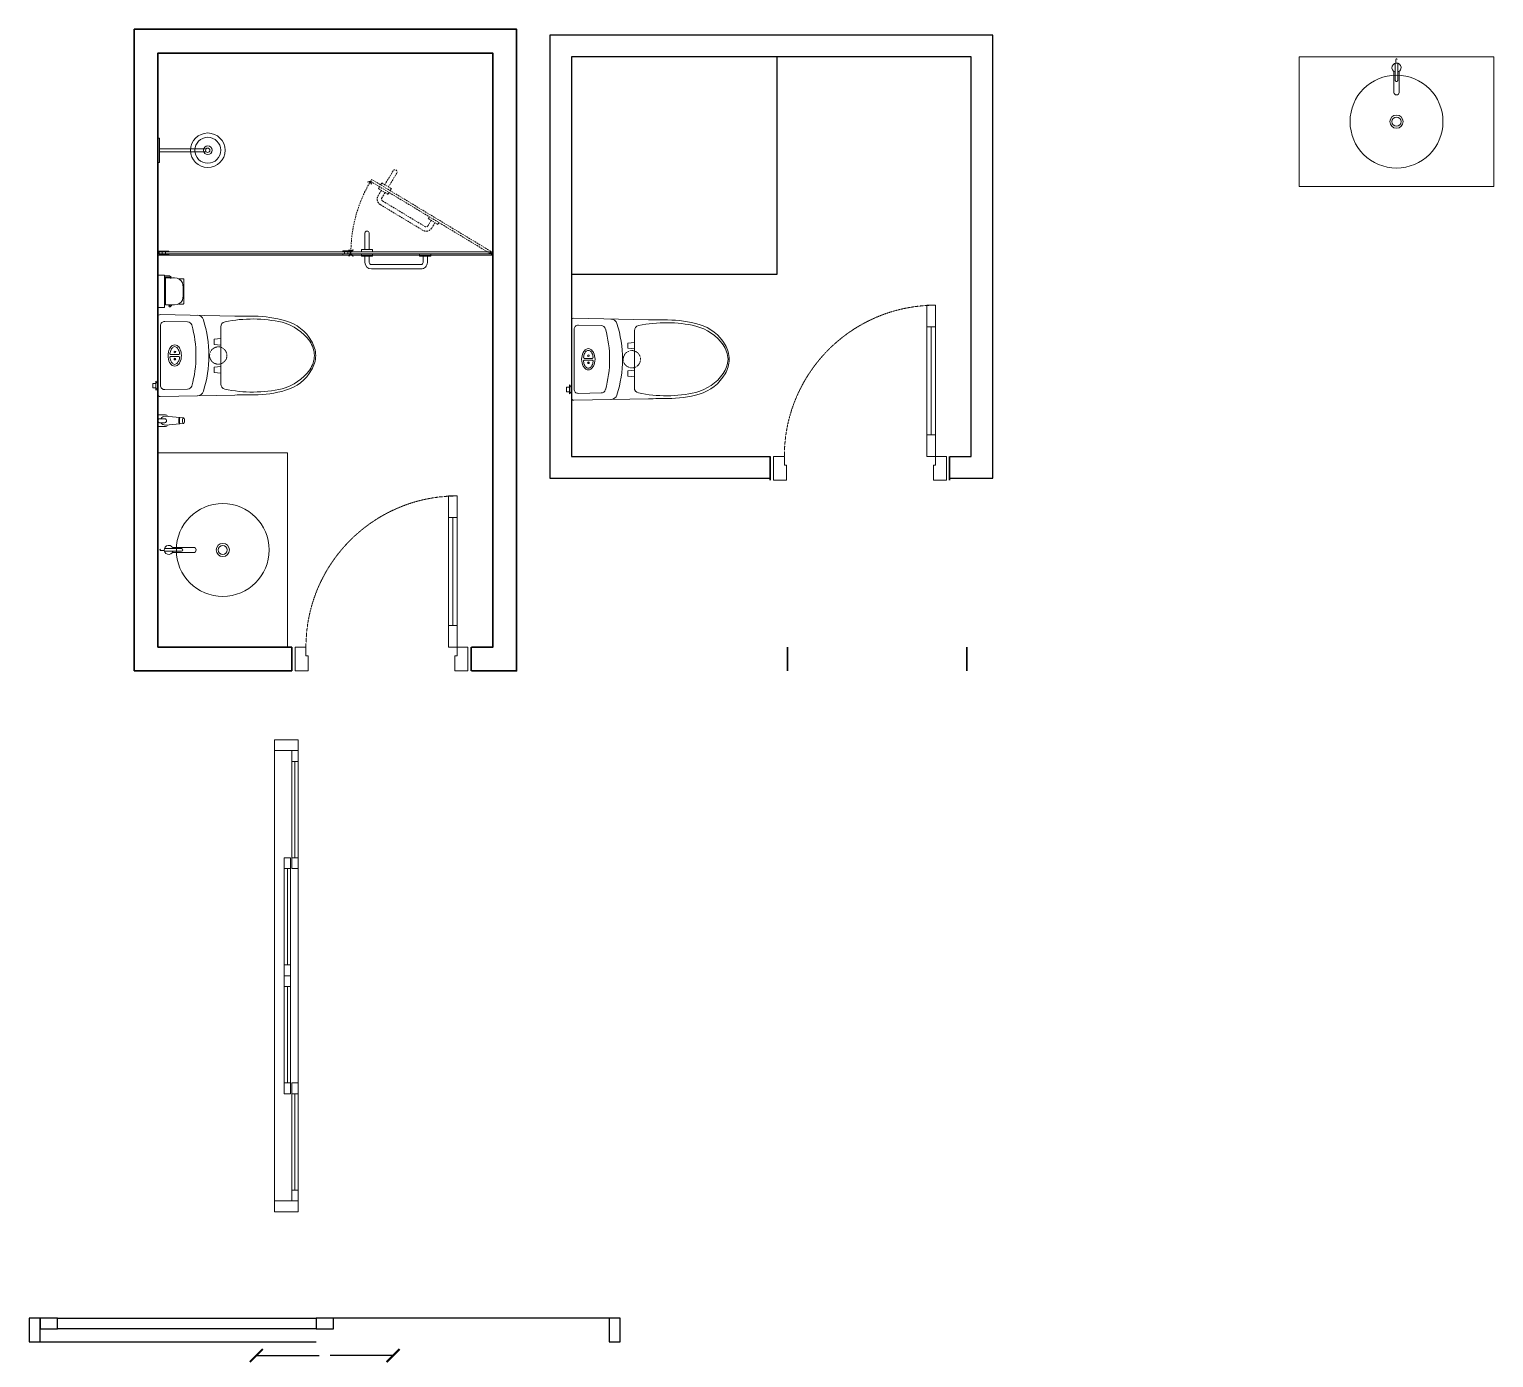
# Model space of a CAD drawing. Header units: millimetres. Extents: x -507089 to 1145492, y -1925330 to 49778.
# Drawn here: x -463611 to -456832, y -4130 to 2019 of the extents above; entities that cross this region are included whole.
import ezdxf
from ezdxf.enums import TextEntityAlignment as Align

# ---------------------------------------------------------------- set-up
doc = ezdxf.new("R2010")
doc.units = ezdxf.units.MM
doc.header["$MEASUREMENT"] = 0
doc.set_wipeout_variables(frame=1)
for name, pattern in [('ACAD_ISO07W100', [3, 0, -3]), ('DASHED2', [0.375, 0.25, -0.125]), ('HIDDEN', [0.75, 0.5, -0.25]), ('X-MB nguon$0$HIDDEN', [0.375, 0.25, -0.125]), ('XR-T6-16-T2 CH 0506$0$Xref_VHSKL.S2.MB.Mặt bằng phần thân S2_REV0$0$HIDDENX2', [0.75, 0.5, -0.25])]:
    doc.linetypes.add(name, pattern=pattern)
for name, color, linetype, lineweight in [('A-CUA', 25, 'Continuous', 5), ('A-NET MANH', 8, 'Continuous', 9), ('A-THIET BI WC', 152, 'Continuous', 9), ('A-TUONG', 7, 'Continuous', 35)]:
    doc.layers.add(name, color=color, linetype=linetype, lineweight=lineweight)
doc.styles.add('GHICHU-C', font='arial.ttf', dxfattribs={"width": 0.7})
doc.styles.add('TextDim', font='romans.shx', dxfattribs={"width": 0.6})
doc.dimstyles.new('DIM_1-50_CNC', dxfattribs={"dimscale": 0.75, "dimtxt": 200, "dimasz": 80, "dimexe": 60, "dimexo": 0, "dimgap": 50, "dimtad": 1, "dimdec": 0, "dimzin": 0, "dimdsep": 46, "dimtxsty": 'TextDim', "dimblk1": 'ARCHTICK', "dimblk2": 'ARCHTICK', "dimsah": 1, "dimcen": 150, "dimdle": 60, "dimclrd": 256, "dimclre": 256, "dimclrt": 9, "dimadec": 0, "dimazin": 0, "dimtfac": 1, "dimtdec": 0, "dimtix": 1, "dimtmove": 2, "dimatfit": 3, "dimldrblk": 'ARCHTICK', "dimfxl": 1, "dimtvp": 0.833333, "dimtfill": 1, "dimtolj": 1, "dimtzin": 0, "dimlwd": -1, "dimarcsym": 0})

# ---------------------------------------------------------------- blocks, each defined once
blk = doc.blocks.new('*U123')
blk.add_line((-70, -100), (-70, -600))
for points in [[(-800, 110), (-740, 110), (-740, 40), (-750, 40), (-750, 0), (-800, 0)], [(0, 110), (-60, 110), (-60, 40), (-50, 40), (-50, 0), (0, 0)], [(-50, 0), (-50, -700), (-90, -700), (-90, 0)], [(-50, -100), (-90, -100), (-90, -600), (-50, -600)]]:
    blk.add_lwpolyline(points, close=True)
at = {"linetype": 'HIDDEN'}
blk.add_arc((-50, 0), 700, 180, 270, dxfattribs=at)
blk = doc.blocks.new('MB CUA VS')
at = {"linetype": 'ACAD_ISO07W100', "ltscale": 200}
blk.add_wipeout([(-125, 930), (25, 930), (25, 100), (-125, 100)], dxfattribs=at).dxf.layer = 'A-NET MANH'
at = {"layer": 'A-TUONG'}
blk.add_line((0, 930), (-110, 930), dxfattribs=at)
blk.add_lwpolyline([(0, 100), (-110, 100)], dxfattribs=at)
at = {"layer": 'A-CUA', "xscale": -1, "rotation": 90}
blk.add_blockref('*U123', (0, 115), dxfattribs=at)
blk = doc.blocks.new('xi1')
for p, q in [((0, 179.7), (0, 126)), ((0, 152.9), (0, -152.9)), ((11.3, 138), (11.3, -138)), ((137.4, 155.9), (31.7, 158)), ((290.6, 78.2), (259.9, 75)), ((259.9, 75), (259.9, 50.9)), ((290.6, 47.7), (259.9, 50.9)), ((74.2, -16.5), (82, -16.5)), ((290.6, -50.7), (259.9, -53.9)), ((259.9, -78), (259.9, -53.9)), ((-23.1, -150.1), (-23.1, -129.1)), ((-23.1, -129.1), (-10, -129.1)), ((-2.1, -129.1), (-10, -119.1)), ((-2.1, -129.1), (-2.1, -150.1)), ((-2.1, -129.1), (-2.1, -150.1)), ((-2.1, -129.3), (0, -129.3)), ((-1.1, -129.1), (-1.1, -150.1)), ((-0.1, -129.1), (-0.1, -150.1)), ((0, -126), (0, -179.7)), ((290.6, -81.2), (259.9, -78)), ((-23.1, -150.1), (-10, -150.1)), ((-2.1, -150.1), (-10, -160.1)), ((-2.1, -150.3), (0, -150.3)), ((137.4, -155.9), (31.7, -158))]:
    blk.add_line(p, q)
for points in [[(10.2, 189.7), (356, 182.9, 0.00428), (444.8, 181.9, -0.069694), (590.9, 161.1, -0.193808), (711.2, 67, -0.125962), (730, 0.1, -0.01149), (730, -0.1, -0.125962), (711.2, -67, -0.193808), (590.9, -161.1, -0.069694), (444.8, -181.9, 0.00428), (356, -182.9), (10.2, -189.7)], [(309.2, -155.7, -0.348502), (290.6, -132.2), (290.6, 132.2, -0.361034), (310.3, 155.9, -0.107682), (575.3, 153.7, -0.171576), (702.3, 66.4, -0.13523), (724.5, 0, -0.13523), (702.3, -66.4, -0.171576), (575.3, -153.7, -0.108119), (309.2, -155.7, 0.108119)], [(77.6, -49.1, -0.141721), (66.3, -45.7, -0.138614), (53.8, -31.7, -0.111583), (46.5, 0, -0.111583), (53.8, 31.7, -0.138614), (66.3, 45.7, -0.141721), (77.6, 49.1, -0.141721), (88.8, 45.7, -0.138614), (101.3, 31.7, -0.111583), (108.6, 0, -0.111583), (101.3, -31.7, -0.138614), (88.8, -45.7, -0.141721), (77.6, -49.1, 0.141721)], [(60.1, 4), (60.1, 4, -0.460382), (55.1, 9.8, -0.073886), (60.9, 28.3, -0.138614), (70.5, 39.1, -0.140719), (77.6, 41.2, -0.140719), (84.6, 39.1, -0.138614), (94.2, 28.3, -0.073886), (100, 9.8, -0.460382), (95.1, 4), (60.1, 4)], [(60.1, -4), (60.1, -4, 0.460382), (55.1, -9.8, 0.073886), (60.9, -28.3, 0.138614), (70.5, -39.1, 0.140719), (77.6, -41.2, 0.140719), (84.6, -39.1, 0.138614), (94.2, -28.3, 0.073886), (100, -9.8, 0.460382), (95.1, -4), (60.1, -4)]]:
    blk.add_lwpolyline(points, format="xyb")
blk.add_lwpolyline([(-10, -119.1), (-10, -160.1)])
for centre in [(78.1, 16.5), (78.1, -16.5)]:
    blk.add_circle(centre, 3.85)
at = {"linetype": 'X-MB nguon$0$HIDDEN', "ltscale": 0.25}
blk.add_circle((279.1, 0), 40, dxfattribs=at)
for centre, radius, start, end in [((10, 179.7), 10, 88.90878, 180), ((31.3, 138), 20, 88.82831, 180), ((137, 135.9), 20, 15.84513, 88.82831), ((-341.7, 0), 517.7, 344.15487, 15.84513), ((181.5, 156.3), 30, 17.90489, 88.9008), ((-317, 0), 552.5, 342.56256, 17.43744), ((10, -179.7), 10, 180, 271.09122), ((31.3, -138), 20, 180, 271.17169), ((137, -135.9), 20, 271.17169, 344.15487), ((181.5, -156.3), 30, 271.0992, 342.09511)]:
    blk.add_arc(centre, radius, start, end)
blk = doc.blocks.new('X-MB nguon$0$vxi.01.mb')
for points in [[(-20.1, 35), (-13.5, 118.3)], [(13.3, 118.3), (20.8, 32.9)]]:
    blk.add_lwpolyline(points)
blk.add_lwpolyline([(19.6, 43.6, -0.399258), (27.7, 35), (27.7, 0), (-27.7, 0), (-27.7, 35, -0.412578), (-19.2, 43.6, -0.412578)], format="xyb")
blk.add_lwpolyline([(-3.1, 38.8), (3.1, 38.8, -0.414214), (9.3, 32.5), (9.3, 6.3, -0.414214), (3.1, 0), (-3.1, 0, -0.414214), (-9.3, 6.3), (-9.3, 32.5, -0.414214)], format="xyb", close=True)
for centre, radius, start, end in [((1.3, 153.8), 57.9, 253.53078, 283.79863), ((1.3, 157.2), 57.9, 253.80544, 283.49752), ((0.3, 32.5), 20.5, 172.97673, 242.07739), ((0.3, 32.5), 20.5, 296.13243, 1.12724)]:
    blk.add_arc(centre, radius, start, end)
blk.add_ellipse((-0.1, 118.3), major_axis=(-13.4, 0), ratio=0.389067)
blk = doc.blocks.new('X-MB nguon$0$hopgiay.mb')
for p, q in [((66, -47.5), (66, -29.5)), ((66, -49.6), (66, -47.5)), ((72, -46.2), (72, -29.5)), ((72, -49.6), (72, -46.2))]:
    blk.add_line(p, q)
blk.add_lwpolyline([(-75, 0), (75, 0), (75, -29.5), (-75, -29.5)], close=True)
for points in [[(-62.6, -34.9), (-61.7, -56.3, -0.013423), (-62.6, -77.2, 0.282398), (-40.1, -113.5, 0.040108), (0, -117.3, 0.006966), (0, -117.3, 0.040108), (40.1, -113.5, 0.282398), (62.6, -77.2, 0.014112), (61.1, -56.3), (62.6, -34.9)], [(-58.6, -34.9), (-58.6, -30.5, -0.082265), (-58.4, -29.5, -0.082265)], [(58.4, -29.5, -0.082265), (58.6, -30.5), (58.6, -34.9)], [(58.6, -94.7), (58.6, -117, -0.414214), (55.6, -120), (-55.6, -120, -0.414214), (-58.6, -117), (-58.6, -94.7)]]:
    blk.add_lwpolyline(points, format="xyb")
blk.add_lwpolyline([(-62.6, -34.9), (62.6, -34.9)])
for centre, radius, start, end in [((-69, -53.2), 3, 0, 180), ((-61.8, -52.8), 10.2, 182.17161, 265.67412), ((-61.8, -53), 4.21, 183.18104, 259.2425), ((58.5, -49.6), 13.5, 287.59884, 0), ((58.5, -49.6), 7.5, 302.97213, 0)]:
    blk.add_arc(centre, radius, start, end)
blk = doc.blocks.new('X-MB nguon$0$vsen.02.mb')
blk.add_lwpolyline([(56.8, -7.5), (56.8, 0), (-56.8, 0), (-56.8, -7.5)], close=True)
for points in [[(-7, -7.5), (-7, -223.4)], [(7, -7.5), (7, -223.4)]]:
    blk.add_lwpolyline(points)
for radius in [80, 60, 20, 10]:
    blk.add_circle((0, -230.5), radius)
blk = doc.blocks.new('*U140')
for p, q in [((29.9, 6), (109, 6)), ((67.2, 12), (164.6, 12)), ((29.2, -3), (12, -3)), ((29.9, -6), (109, -6)), ((67.2, -12), (164.6, -12))]:
    blk.add_line(p, q)
blk.add_lwpolyline([(0, -450), (600, -450), (600, 450), (0, 450)], close=True)
for radius in [215, 30.5, 21]:
    blk.add_circle((300, 0), radius)
blk.add_arc((109, 0), 6, 270, 90)
for points, knots in [([(12, -3), (10.3, -3), (9, -1.7), (9, 0), (9, 1.7), (10.3, 3), (12, 3)], [0, 0, 0, 0, 1, 1, 1, 2, 2, 2, 2]), ([(70.1, -6), (66.8, -17.1), (55.1, -23.4), (44, -20.1), (32.9, -16.8), (26.6, -5.1), (29.9, 6), (33.2, 17.1), (44.9, 23.4), (56, 20.1), (62.8, 18.1), (68.1, 12.8), (70.1, 6)], [0, 0, 0, 0, 1, 1, 1, 2, 2, 2, 3, 3, 3, 4, 4, 4, 4]), ([(164.6, 12), (171.2, 12), (176.6, 6.6), (176.6, 0), (176.6, -6.6), (171.2, -12), (164.6, -12)], [0, 0, 0, 0, 1, 1, 1, 2, 2, 2, 2])]:
    blk.add_open_spline(points, degree=3, knots=knots)
blk = doc.blocks.new('XR-T6-16-T2 CH 0506$0$Xref_VHSKL.S2.MB.Mặt bằng phần thân S2_REV0$0$Cua vach tam')
at = {"color": 8, "linetype": 'DASHED2', "ltscale": 30}
for p, q in [((552.4, -120.9), (571.2, -45.1)), ((571.8, -125.8), (590.6, -49.9)), ((270.4, -72), (268, -81.7)), ((318.4, -94.2), (268, -81.7)), ((283.5, -85.5), (276.5, -113.7)), ((302.9, -90.3), (295.9, -118.6)), ((526, -185.9), (303.2, -130.7)), ((320.8, -84.5), (318.4, -94.2)), ((534.5, -126.8), (536.9, -117.1)), ((587.4, -129.6), (536.9, -117.1)), ((521.2, -205.3), (298.4, -150.1)), ((532, -136.8), (529.6, -146.5)), ((580.1, -159), (529.6, -146.5)), ((545.1, -150.4), (538.1, -178.6)), ((564.5, -155.2), (557.5, -183.4))]:
    blk.add_line(p, q, dxfattribs=at)
at = {"color": 8, "linetype": 'DASHED2', "ltscale": 5}
for p, q in [((585, -139.3), (587.4, -129.6)), ((582.5, -149.3), (580.1, -159))]:
    blk.add_line(p, q, dxfattribs=at)
for p, q in [((194.3, -201.3), (187.2, -208.4)), ((198.5, -219.7), (177.9, -240.3)), ((224, -245.2), (187.2, -208.4)), ((212.7, -233.9), (192.1, -254.4)), ((354.4, -430.9), (192.1, -268.6)), ((231, -238.1), (224, -245.2)), ((340.3, -445), (177.9, -282.7)), ((410.6, -388.9), (465.8, -333.6)), ((384.9, -392), (377.8, -399)), ((414.6, -435.8), (377.8, -399)), ((392.2, -384.7), (399.2, -377.6)), ((436, -414.3), (399.2, -377.6)), ((424.7, -403), (480, -347.8)), ((389.1, -410.3), (368.5, -430.9)), ((403.3, -424.5), (382.7, -445)), ((421.6, -428.7), (414.6, -435.8)), ((428.9, -421.4), (436, -414.3))]:
    blk.add_line(p, q)
at = {"color": 7}
for p, q in [((618.7, -168.4), (617.8, -166.6)), ((635.9, -172.7), (637.5, -171.5)), ((442.8, -463.7), (443, -461.7)), ((463.8, -442.8), (461.8, -443)), ((476.3, -455.4), (476.1, -457.4)), ((455.4, -476.3), (457.4, -476.1))]:
    blk.add_line(p, q, dxfattribs=at)
at = {"color": 8, "linetype": 'DASHED2', "ltscale": 30}
blk.add_lwpolyline([(-3.7, 6.1), (632.1, -151.3), (629.7, -161), (-6.1, -3.7)], close=True, dxfattribs=at)
at = {"color": 4}
blk.add_lwpolyline([(-3.5, -3.5), (456, -463.1), (463.1, -456), (3.5, 3.5)], close=True, dxfattribs=at)
at = {"color": 7}
for points in [[(637.5, -171.5), (629.7, -161), (617.8, -166.6)], [(635.9, -172.7), (629, -163.5), (618.7, -168.4)], [(455.4, -476.3), (454.2, -464.9), (442.8, -463.7)], [(457.4, -476.1), (456.1, -463.1), (443, -461.7)], [(476.1, -457.4), (463.1, -456), (461.8, -443)], [(476.3, -455.4), (464.9, -454.2), (463.8, -442.8)]]:
    blk.add_lwpolyline(points, dxfattribs=at)
at = {"color": 8, "linetype": 'DASHED2', "ltscale": 30}
blk.add_circle((0, 0), 5, dxfattribs=at)
for centre, radius, start, end in [((580.1, -50.8), 10.6, 5.06119, 147.09637), ((305.6, -121), 30, 166.07878, 256.07878), ((305.6, -121), 10, 166.07878, 256.07878), ((0, 0.1), 650, 314.55444, 345.42051), ((528.4, -176.2), 30, 256.07878, 346.07878), ((528.4, -176.2), 10, 256.07878, 346.07878)]:
    blk.add_arc(centre, radius, start, end, dxfattribs=at)
at = {"color": 251, "linetype": 'XR-T6-16-T2 CH 0506$0$Xref_VHSKL.S2.MB.Mặt bằng phần thân S2_REV0$0$HIDDENX2', "ltscale": 2}
blk.add_arc((-0.1, 0), 650, 346.09705, 346.09734, dxfattribs=at)
for centre, radius, start, end in [((199.2, -261.5), 30, 135, 225), ((199.2, -261.5), 10, 135, 225), ((470.5, -343.1), 10.6, 333.98241, 116.01759), ((361.5, -423.8), 30, 225, 315), ((361.5, -423.8), 10, 225, 315)]:
    blk.add_arc(centre, radius, start, end)
blk = doc.blocks.new('XR-T6-16-T2 CH 0506$0$Xref_VHSKL.S2.MB.Mặt bằng phần thân S2_REV0$0$nep uong voi kinh')
blk.add_lwpolyline([(-8.5, 48), (-5, 48), (-5, 3.5), (5, 3.5), (5, 48.5), (8.5, 48.5), (8.5, 0), (-8.5, 0)], close=True)
for points in [[(-5, 33), (5, 33)], [(-5, 18), (5, 18)]]:
    blk.add_lwpolyline(points)
blk = doc.blocks.new('XR-T6-16-T2 CH 0506$0$Xref_VHSKL.S2.MB.Mặt bằng phần thân S2_REV0$0$Ban le kinh san')
at = {"linetype": 'ByBlock'}
for points in [[(-15, 0), (15, 0), (15, 5), (-15, 5)], [(-7.5, 0), (7.5, 0), (7.5, -10), (-7.5, -10)], [(-15, -10), (15, -10), (15, -15), (-15, -15)]]:
    blk.add_lwpolyline(points, close=True, dxfattribs=at)
blk = doc.blocks.new('*U141')
at = {"color": 8}
blk.add_lwpolyline([(0, 10), (1548.5, 10), (1548.5, -5), (0, -5)], close=True, dxfattribs=at)
at = {"color": 4}
blk.add_lwpolyline([(887.7, 5), (887.7, -5), (3.5, -5), (3.5, 5)], close=True, dxfattribs=at)
at = {"color": 138, "xscale": 1.000123652316262, "yscale": 1.000123652316262, "zscale": 1.000123652316262, "rotation": 224.9982780763602}
blk.add_blockref('XR-T6-16-T2 CH 0506$0$Xref_VHSKL.S2.MB.Mặt bằng phần thân S2_REV0$0$Cua vach tam', (1541.6, 0), dxfattribs=at)
at = {"linetype": 'ByBlock', "rotation": 270}
blk.add_blockref('XR-T6-16-T2 CH 0506$0$Xref_VHSKL.S2.MB.Mặt bằng phần thân S2_REV0$0$nep uong voi kinh', (0, 0), dxfattribs=at)
at = {"linetype": 'ByBlock', "xscale": -1, "rotation": 180}
blk.add_blockref('XR-T6-16-T2 CH 0506$0$Xref_VHSKL.S2.MB.Mặt bằng phần thân S2_REV0$0$Ban le kinh san', (869.4, -5), dxfattribs=at)
blk = doc.blocks.new('lavabo11')
for p, q in [((29.9, 6), (109, 6)), ((67.2, 12), (164.6, 12)), ((29.2, -3), (12, -3)), ((29.9, -6), (109, -6)), ((67.2, -12), (164.6, -12))]:
    blk.add_line(p, q)
blk.add_lwpolyline([(0, -450), (600, -450), (600, 450), (0, 450)], close=True)
for radius in [215, 30.5, 21]:
    blk.add_circle((300, 0), radius)
blk.add_arc((109, 0), 6, 270, 90)
for points, knots in [([(12, -3), (10.3, -3), (9, -1.7), (9, 0), (9, 1.7), (10.3, 3), (12, 3)], [0, 0, 0, 0, 1, 1, 1, 2, 2, 2, 2]), ([(70.1, -6), (66.8, -17.1), (55.1, -23.4), (44, -20.1), (32.9, -16.8), (26.6, -5.1), (29.9, 6), (33.2, 17.1), (44.9, 23.4), (56, 20.1), (62.8, 18.1), (68.1, 12.8), (70.1, 6)], [0, 0, 0, 0, 1, 1, 1, 2, 2, 2, 3, 3, 3, 4, 4, 4, 4]), ([(164.6, 12), (171.2, 12), (176.6, 6.6), (176.6, 0), (176.6, -6.6), (171.2, -12), (164.6, -12)], [0, 0, 0, 0, 1, 1, 1, 2, 2, 2, 2])]:
    blk.add_open_spline(points, degree=3, knots=knots)
blk = doc.blocks.new('_ArchTick')
at = {"color": 0, "linetype": 'ByBlock', "const_width": 0.15}
blk.add_lwpolyline([(-0.5, -0.5), (0.5, 0.5)], dxfattribs=at)
blk = doc.blocks.new('*U126')
for points in [[(0, 0), (50, 0), (50, -110), (0, -110)], [(2134.6, 0), (2184.6, 0), (2184.6, -110), (2134.6, -110)]]:
    blk.add_lwpolyline(points, close=True)
for points in [[(50, 0), (596.1, 0)], [(2134.6, 0), (50, 0)], [(100, 0), (100, -30)], [(546.1, 0), (546.1, -30)], [(596.1, 0), (596.1, -30)], [(1588.4, 0), (1588.4, -30)], [(2134.6, 0), (1588.4, 0)], [(1638.4, 0), (1638.4, -30)], [(2084.6, 0), (2084.6, -30)], [(50, -30), (596.1, -30)], [(1092.3, -35), (546.1, -35)], [(546.1, -35), (546.1, -65)], [(1092.3, -65), (546.1, -65)], [(596.1, -35), (596.1, -65)], [(1042.3, -35), (1042.3, -65)], [(1092.3, -35), (1092.3, -65)], [(1092.3, -35), (1638.4, -35)], [(1092.3, -65), (1638.4, -65)], [(1142.3, -35), (1142.3, -65)], [(2134.6, -30), (1588.4, -30)], [(1588.4, -35), (1588.4, -65)], [(1638.4, -35), (1638.4, -65)], [(2134.6, -110), (50, -110)]]:
    blk.add_lwpolyline(points)
at = {"color": 8}
for points in [[(100, -15), (546.1, -15)], [(1042.3, -50), (596.1, -50)], [(1142.3, -50), (1588.4, -50)], [(2084.6, -15), (1638.4, -15)]]:
    blk.add_lwpolyline(points, dxfattribs=at)
at = {"style": 'GHICHU-C', "flags": 1}
for tag, p in [('TEN_CUA', (450, -183.9)), ('KICH_THUOC', (450, -299.6)), ('QUI_CACH', (450, -420.8))]:
    blk.add_attdef(tag, text='', height=50, dxfattribs=at).set_placement(p, align=Align.MIDDLE)

msp = doc.modelspace()

# ---------------------------------------------------------------- linework, layer by layer
for p, q in [((-460926.1, -3946), (-462203.6, -3946)), ((-463561.1, -4056), (-462283.6, -4056))]:
    msp.add_line(p, q)
for points in [[(-461200.7, -58.2), (-459150.7, -58.2), (-459150.7, 1991.8), (-461200.7, 1991.8)], [(-461100.7, 41.8), (-459250.7, 41.8), (-459250.7, 1891.8), (-461100.7, 1891.8)], [(-463561.1, -3946), (-463611.1, -3946), (-463611.1, -4056), (-463561.1, -4056)], [(-463481.1, -3946), (-463561.1, -3946), (-463561.1, -3996), (-463481.1, -3996)], [(-463481.1, -3946), (-462283.6, -3946), (-462283.6, -3996), (-463481.1, -3996)], [(-462203.6, -3946), (-462283.6, -3946), (-462283.6, -3996), (-462203.6, -3996)], [(-460876.1, -3946), (-460926.1, -3946), (-460926.1, -4056), (-460876.1, -4056)]]:
    msp.add_lwpolyline(points, close=True)
msp.add_lwpolyline([(-460150.7, 1891.8), (-460150.7, 883.8), (-461100.7, 883.8)])
at = {"layer": 'A-TUONG'}
for points in [[(-463125.4, -950.9), (-461355.4, -950.9), (-461355.4, 2019.1), (-463125.4, 2019.1)], [(-463015.4, -840.9), (-461465.4, -840.9), (-461465.4, 1909.1), (-463015.4, 1909.1)]]:
    msp.add_lwpolyline(points, close=True, dxfattribs=at)

# ---------------------------------------------------------------- block references
at = {"layer": 'A-CUA', "extrusion": (0, 0, -1), "zscale": -1, "rotation": 90}
msp.add_blockref('*U126', (462366.4, -3454), dxfattribs=at)
at = {"layer": 'A-THIET BI WC'}
for name, p, rotation in [('lavabo11', (-457281.9, 1891.8), 270), ('X-MB nguon$0$hopgiay.mb', (-463015.4, 806), 90)]:
    msp.add_blockref(name, p, dxfattribs=dict(at, rotation=rotation))
for name, p, xscale, rotation in [('X-MB nguon$0$vsen.02.mb', (-463015.4, 1459.1), -1.000000000000006, 90), ('*U141', (-463013.9, 984.1), -1, 180), ('X-MB nguon$0$vxi.01.mb', (-463015.4, 207.5), -1, 270)]:
    msp.add_blockref(name, p, dxfattribs=dict(at, xscale=xscale, rotation=rotation))
for p in [(-463015.4, 509.1), (-461100.7, 491.8)]:
    msp.add_blockref('xi1', p, dxfattribs=at)

# ---------------------------------------------------------------- leaders
for points in [[(-462560.1, -4119.8), (-462269.6, -4119.8)], [(-461927.1, -4119.8), (-462217.7, -4119.8)]]:
    msp.add_leader(points, dimstyle='DIM_1-50_CNC', override={"dimgap": 50, "dimtad": 0})

# ---------------------------------------------------------------- wipeouts: each hides what was drawn before it
at = {"linetype": 'ACAD_ISO07W100', "ltscale": 200}
msp.add_wipeout([(-460101.4, -965.9), (-460101.4, -815.9), (-459271.4, -815.9), (-459271.4, -965.9)], dxfattribs=at).dxf.layer = 'A-NET MANH'

# ---------------------------------------------------------------- next in the draw order: linework, layer by layer
at = {"layer": 'A-TUONG'}
msp.add_line((-460101.4, -840.9), (-460101.4, -950.9), dxfattribs=at)
msp.add_lwpolyline([(-459271.4, -840.9), (-459271.4, -950.9)], dxfattribs=at)

# ---------------------------------------------------------------- next in the draw order: block references
at = {"layer": 'A-CUA', "rotation": 90}
for p in [(-459250.7, 41.8), (-461465.4, -840.9)]:
    msp.add_blockref('MB CUA VS', p, dxfattribs=at)

# ---------------------------------------------------------------- next in the draw order: block references
at = {"layer": 'A-THIET BI WC'}
msp.add_blockref('*U140', (-463015.4, -390.9), dxfattribs=at)

doc.saveas('drawing.dxf')
